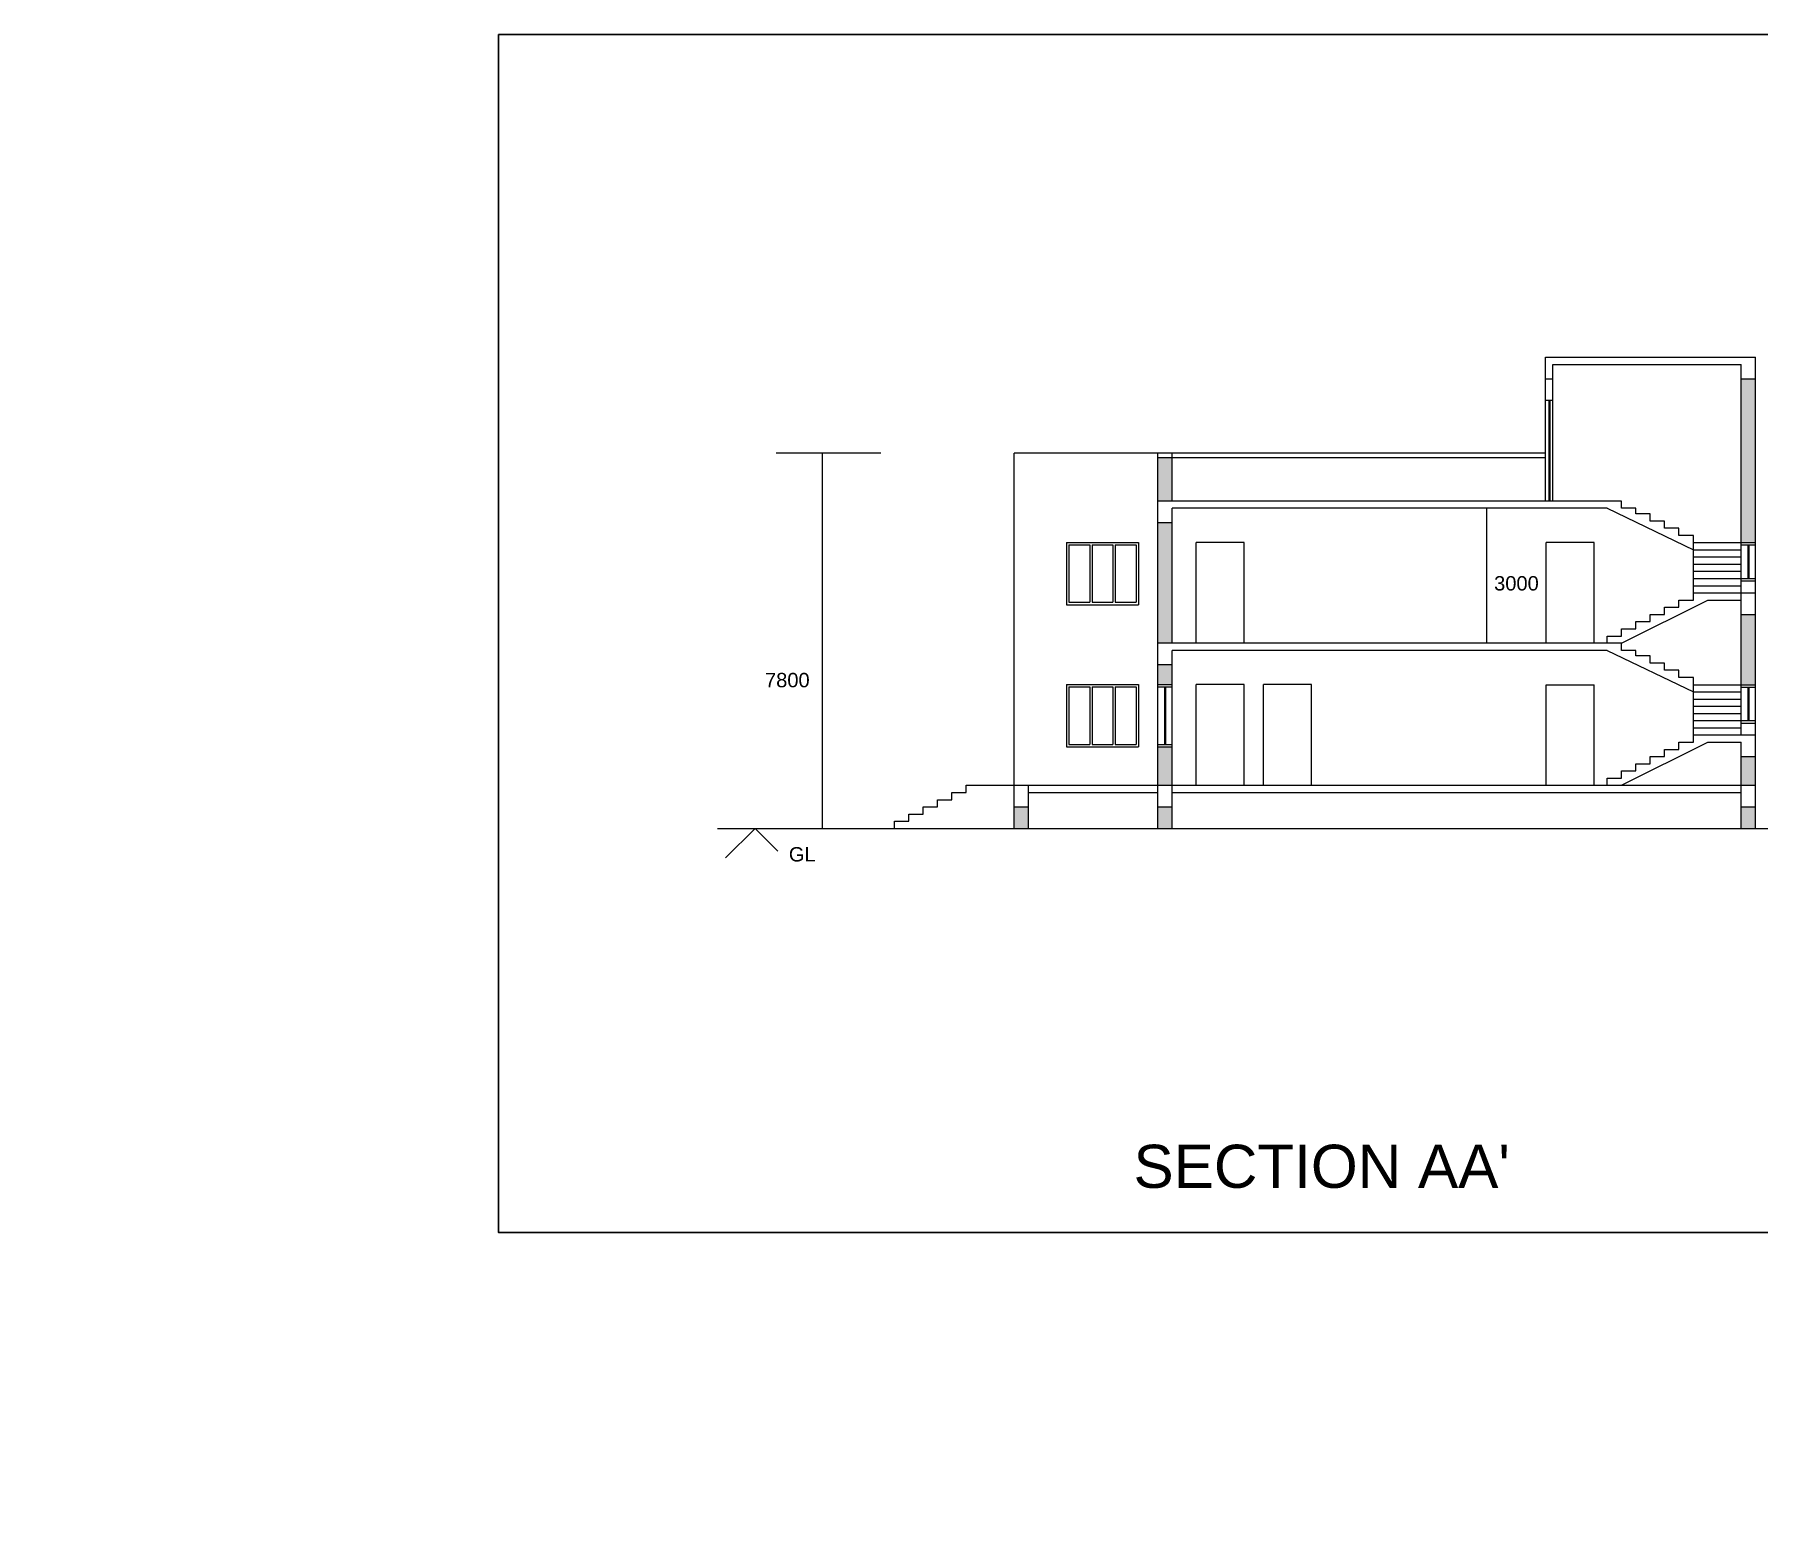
# Model space of a CAD drawing. Header units: metres. Extents: x 3586 to 7307, y 3108 to 6437.
# Drawn here: x 3950.34 to 3986.32, y 3230.61 to 3261.67 of the extents above; entities that cross this region are included whole.
import ezdxf

# ---------------------------------------------------------------- set-up
doc = ezdxf.new("R2010")
doc.units = ezdxf.units.M
doc.linetypes.add('DASHED', pattern=[0.75, 0.5, -0.25])
for name, color, linetype in [('PDF2_0', 7, 'Continuous'), ('section line', 20, 'DASHED'), ('wall', 7, 'Continuous'), ('window', 140, 'Continuous')]:
    doc.layers.add(name, color=color, linetype=linetype)
doc.styles.get("Standard").update_dxf_attribs({"font": 'arial.ttf'})

msp = doc.modelspace()

# ---------------------------------------------------------------- hatches: boundary and pattern name
at = {"layer": 'wall'}
h = msp.add_hatch(dxfattribs=at)
h.set_pattern_fill('ANSI35', color=256, scale=0.05)
h.paths.add_polyline_path([(3848.167, 3244.318), (3847.867, 3244.318), (3847.867, 3242.318), (3847.017, 3242.318), (3847.017, 3242.018), (3848.167, 3242.018)])
h.paths.add_polyline_path([(3852.152, 3245.618), (3850.231, 3245.618), (3850.231, 3245.318), (3852.152, 3245.318)])
h.paths.add_polyline_path([(3851.467, 3245.965), (3851.167, 3245.965), (3851.167, 3245.618), (3851.467, 3245.618)])
h.paths.add_polyline_path([(3851.467, 3247.368), (3851.426, 3247.368), (3851.426, 3247.367), (3851.301, 3247.367), (3851.167, 3247.368), (3851.167, 3246.965), (3851.467, 3246.965)])
h.paths.add_polyline_path([(3851.467, 3249.264), (3851.167, 3249.264), (3851.167, 3248.868), (3851.467, 3248.868)])
h.paths.add_polyline_path([(3851.467, 3250.618), (3851.167, 3250.618), (3851.167, 3250.264), (3851.467, 3250.264)])
h.paths.add_polyline_path([(3852.152, 3250.918), (3849.167, 3250.918), (3849.167, 3250.618), (3852.152, 3250.618)])
h.paths.add_polyline_path([(3849.167, 3250.918), (3848.231, 3250.921), (3848.231, 3250.618), (3849.167, 3250.618)])
h.paths.add_polyline_path([(3842.167, 3247.118), (3841.867, 3247.118), (3841.867, 3245.618), (3842.167, 3245.618)])
h.paths.add_polyline_path([(3837.367, 3245.965), (3837.067, 3245.965), (3837.067, 3245.618), (3837.367, 3245.618)])
h.paths.add_polyline_path([(3837.367, 3248.418), (3837.067, 3248.418), (3837.067, 3246.965), (3837.367, 3246.965)])
h.paths.add_polyline_path([(3916.648, 3245.142), (3915.359, 3245.142), (3915.359, 3250.442), (3915.059, 3250.442), (3915.059, 3245.142), (3913.77, 3245.142), (3913.77, 3244.842), (3916.648, 3244.842)])
h.paths.add_polyline_path([(3913.07, 3245.142), (3912.414, 3245.142), (3912.414, 3244.842), (3913.07, 3244.842)])
h.paths.add_polyline_path([(3912.014, 3245.142), (3910.943, 3245.142), (3910.943, 3244.842), (3912.014, 3244.842)])
h.paths.add_polyline_path([(3910.243, 3245.142), (3908.656, 3245.142), (3908.656, 3244.975), (3908.589, 3244.975), (3908.589, 3245.075), (3908.623, 3245.075), (3908.623, 3245.092, 0.013524), (3908.621, 3245.142), (3908.559, 3245.142), (3908.559, 3244.842), (3910.243, 3244.842)])
h.paths.add_polyline_path([(3907.259, 3245.142), (3904.759, 3245.142), (3904.759, 3247.342), (3905.616, 3247.342), (3905.616, 3247.642), (3904.759, 3247.642), (3904.759, 3250.142), (3905.55, 3250.142), (3905.55, 3250.442), (3904.459, 3250.442), (3904.459, 3244.842), (3907.259, 3244.842)])
h.paths.add_polyline_path([(3907.559, 3246.342), (3907.259, 3246.342), (3907.259, 3245.142), (3907.559, 3245.142)])
h.paths.add_polyline_path([(3921.659, 3246.142), (3921.359, 3246.142), (3921.359, 3245.142), (3919.85, 3245.142), (3919.85, 3244.842), (3921.659, 3244.842)])
h.paths.add_polyline_path([(3922.344, 3245.142), (3921.659, 3245.142), (3921.659, 3244.842), (3922.344, 3244.842)])
h.paths.add_polyline_path([(3921.659, 3250.442), (3919.359, 3250.442), (3919.359, 3250.142), (3921.359, 3250.142), (3921.359, 3249.142), (3921.659, 3249.142)])
h.paths.add_polyline_path([(3922.344, 3250.442), (3921.659, 3250.442), (3921.659, 3250.142), (3922.344, 3250.142)])
h.paths.add_polyline_path([(3922.732, 3253.358), (3922.432, 3253.358), (3922.432, 3251.267), (3922.732, 3251.267)])
h.paths.add_polyline_path([(3919.359, 3250.442), (3918.424, 3250.442), (3918.424, 3250.142), (3919.359, 3250.142)])
h.paths.add_polyline_path([(3914.059, 3250.442), (3912.459, 3250.442), (3912.459, 3250.142), (3914.059, 3250.142)])
h.paths.add_polyline_path([(3912.059, 3250.442), (3910.559, 3250.442), (3910.559, 3250.916), (3910.259, 3250.916), (3910.259, 3250.442), (3907.659, 3250.442), (3907.659, 3250.142), (3912.059, 3250.142)])
h.paths.add_polyline_path([(3910.559, 3251.585), (3910.259, 3251.585), (3910.259, 3250.916), (3910.559, 3250.916)])
h.paths.add_polyline_path([(3910.559, 3254.228), (3910.259, 3254.228), (3910.259, 3253.085), (3910.559, 3253.085)])
h.paths.add_polyline_path([(3911.059, 3254.528), (3907.659, 3254.528), (3907.659, 3254.228), (3911.059, 3254.228)])
h.paths.add_polyline_path([(3916.648, 3254.528), (3912.459, 3254.528), (3912.459, 3254.228), (3916.648, 3254.228)])
h.paths.add_polyline_path([(3917.959, 3254.528), (3916.648, 3254.528), (3916.648, 3254.228), (3917.959, 3254.228)])
h.paths.add_polyline_path([(3907.259, 3250.442), (3906.25, 3250.442), (3906.25, 3250.142), (3907.259, 3250.142)], flags=16)
h.paths.add_polyline_path([(3907.559, 3250.145), (3907.259, 3250.145), (3907.259, 3250.142), (3907.259, 3247.642), (3906.616, 3247.642), (3906.616, 3247.475), (3906.616, 3247.342), (3907.559, 3247.342)])
h.paths.add_polyline_path([(3918.359, 3258.528), (3918.059, 3258.528), (3918.059, 3254.528), (3918.359, 3254.528)])
h.paths.add_polyline_path([(3918.024, 3258.828), (3916.648, 3258.828), (3916.648, 3258.528), (3918.024, 3258.528)])
h.paths.add_polyline_path([(3916.648, 3256.269), (3915.359, 3256.269), (3915.359, 3258.528), (3915.717, 3258.528), (3915.717, 3258.828), (3913.587, 3258.828), (3913.587, 3258.528), (3915.059, 3258.528), (3915.059, 3255.969), (3916.648, 3255.969)])
h.paths.add_polyline_path([(3917.059, 3256.269), (3916.648, 3256.269), (3916.648, 3255.969), (3917.059, 3255.969)])
h.paths.add_polyline_path([(3916.648, 3258.828), (3916.417, 3258.828), (3916.417, 3258.528), (3916.648, 3258.528)], flags=17)
h.paths.add_polyline_path([(3912.014, 3258.828), (3910.181, 3258.828), (3910.181, 3258.528), (3912.014, 3258.528)])
h.paths.add_polyline_path([(3912.887, 3258.828), (3912.414, 3258.828), (3912.414, 3258.528), (3912.887, 3258.528)])
h.paths.add_polyline_path([(3909.481, 3258.828), (3907.659, 3258.828), (3907.659, 3258.528), (3909.481, 3258.528)])
h.paths.add_polyline_path([(3907.559, 3258.528), (3907.259, 3258.528), (3907.259, 3257.821), (3907.559, 3257.821)])
h.paths.add_polyline_path([(3907.559, 3256.321), (3907.259, 3256.321), (3907.259, 3254.528), (3907.559, 3254.528)])
h.paths.add_polyline_path([(3974.088, 3248.523), (3973.788, 3248.523), (3973.788, 3248.112), (3974.088, 3248.112)])
h.paths.add_polyline_path([(3974.088, 3246.812), (3973.788, 3246.812), (3973.788, 3246.008), (3974.088, 3246.008)])
h.paths.add_polyline_path([(3974.088, 3245.558), (3973.788, 3245.558), (3973.788, 3245.108), (3974.088, 3245.108)])
h.paths.add_polyline_path([(3971.088, 3245.558), (3970.788, 3245.558), (3970.788, 3245.108), (3971.088, 3245.108)])
h.paths.add_polyline_path([(3974.088, 3251.488), (3973.788, 3251.488), (3973.788, 3248.973), (3974.088, 3248.973)])
h.paths.add_polyline_path([(3974.088, 3252.838), (3973.788, 3252.838), (3973.788, 3251.938), (3974.088, 3251.938)])
h.paths.add_polyline_path([(3986.261, 3254.488), (3985.961, 3254.488), (3985.961, 3251.073), (3986.261, 3251.073)])
h.paths.add_polyline_path([(3986.261, 3249.573), (3985.961, 3249.573), (3985.961, 3248.108), (3986.261, 3248.108)])
h.paths.add_polyline_path([(3986.261, 3246.608), (3985.961, 3246.608), (3985.961, 3246.008), (3986.261, 3246.008)])
h.paths.add_polyline_path([(3986.261, 3245.558), (3985.961, 3245.558), (3985.961, 3245.108), (3986.261, 3245.108)])
h.paths.add_polyline_path([(3837.662, 3214.728), (3837.362, 3214.728), (3837.362, 3212.178), (3837.662, 3212.178)])
h.paths.add_polyline_path([(3840.212, 3214.728), (3839.912, 3214.728), (3839.912, 3212.178), (3840.212, 3212.178)])
h.paths.add_polyline_path([(3841.952, 3214.728), (3841.652, 3214.728), (3841.652, 3212.178), (3841.952, 3212.178)])
h.paths.add_polyline_path([(3846.032, 3214.728), (3845.732, 3214.728), (3845.732, 3212.178), (3846.032, 3212.178)])
h.paths.add_polyline_path([(3846.032, 3211.728), (3845.732, 3211.728), (3845.732, 3209.178), (3846.032, 3209.178)])
h.paths.add_polyline_path([(3837.662, 3211.728), (3837.362, 3211.728), (3837.362, 3209.178), (3837.662, 3209.178)])
h.paths.add_polyline_path([(3851.332, 3211.278), (3851.332, 3211.728), (3851.032, 3211.728), (3851.032, 3209.178), (3851.332, 3209.178)])
h.paths.add_polyline_path([(3854.632, 3211.728), (3854.332, 3211.728), (3854.332, 3209.178), (3854.632, 3209.178)])
h.paths.add_polyline_path([(3851.332, 3212.778), (3851.032, 3212.778), (3851.032, 3212.178), (3851.332, 3212.178)])
h.paths.add_polyline_path([(3851.332, 3214.728), (3851.032, 3214.728), (3851.032, 3214.273), (3851.332, 3214.273)])
h.paths.add_polyline_path([(3851.332, 3215.928), (3851.032, 3215.928), (3851.032, 3215.178), (3851.332, 3215.178)])
h.paths.add_polyline_path([(3854.632, 3208.728), (3854.332, 3208.728), (3854.332, 3208.278), (3854.632, 3208.278)])
h.paths.add_polyline_path([(3851.332, 3208.728), (3851.032, 3208.728), (3851.032, 3208.278), (3851.332, 3208.278)])
h.paths.add_polyline_path([(3846.032, 3208.728), (3845.732, 3208.728), (3845.732, 3208.278), (3846.032, 3208.278)])
h.paths.add_polyline_path([(3841.952, 3208.728), (3841.652, 3208.728), (3841.652, 3208.278), (3841.952, 3208.278)])
h.paths.add_polyline_path([(3840.212, 3208.728), (3839.912, 3208.728), (3839.912, 3208.278), (3840.212, 3208.278)])
h.paths.add_polyline_path([(3837.662, 3208.728), (3837.362, 3208.728), (3837.362, 3208.278), (3837.662, 3208.278)])

# ---------------------------------------------------------------- linework, layer by layer
at = {"layer": 'PDF2_0', "lineweight": 30}
msp.add_lwpolyline([(3960.029, 3261.674), (3995.028, 3261.674), (3995.028, 3236.677), (3960.029, 3236.677)], close=True, dxfattribs=at)
at = {"layer": 'wall'}
for p, q in [((3981.878, 3251.938), (3981.878, 3254.938)), ((3981.878, 3254.938), (3986.261, 3254.938)), ((3986.261, 3245.108), (3986.261, 3254.938)), ((3981.878, 3254.488), (3982.028, 3254.488)), ((3982.028, 3251.938), (3982.028, 3254.788)), ((3982.028, 3254.788), (3985.961, 3254.788)), ((3985.961, 3247.058), (3985.961, 3254.788)), ((3985.961, 3254.488), (3986.261, 3254.488)), ((3982.028, 3254.038), (3981.878, 3254.038)), ((3981.943, 3254.038), (3981.943, 3251.938)), ((3981.963, 3254.038), (3981.963, 3251.938)), ((3968.004, 3252.938), (3965.82, 3252.938)), ((3966.78, 3252.938), (3966.78, 3245.108)), ((3970.788, 3245.108), (3970.788, 3252.938)), ((3981.878, 3252.938), (3970.788, 3252.938)), ((3973.788, 3251.938), (3973.788, 3252.938)), ((3981.878, 3252.838), (3973.788, 3252.838)), ((3974.088, 3251.938), (3974.088, 3252.938)), ((3973.788, 3245.108), (3973.788, 3251.938)), ((3983.161, 3251.938), (3973.788, 3251.938)), ((3974.088, 3248.973), (3974.088, 3251.788)), ((3983.161, 3251.788), (3974.088, 3251.788)), ((3980.647, 3251.788), (3980.647, 3248.973)), ((3983.461, 3251.938), (3983.161, 3251.938)), ((3983.161, 3251.788), (3984.961, 3250.923)), ((3983.461, 3251.788), (3983.461, 3251.938)), ((3983.761, 3251.788), (3983.461, 3251.788)), ((3983.761, 3251.673), (3983.761, 3251.788)), ((3984.061, 3251.673), (3983.761, 3251.673)), ((3984.061, 3251.523), (3984.061, 3251.673)), ((3974.088, 3251.488), (3973.788, 3251.488)), ((3984.361, 3251.523), (3984.061, 3251.523)), ((3984.361, 3251.373), (3984.361, 3251.523)), ((3984.661, 3251.373), (3984.361, 3251.373)), ((3984.661, 3251.223), (3984.661, 3251.373)), ((3974.585, 3248.973), (3974.585, 3251.077)), ((3975.588, 3251.077), (3974.585, 3251.077)), ((3975.588, 3248.973), (3975.588, 3251.077)), ((3981.888, 3248.973), (3981.888, 3251.073)), ((3982.888, 3251.073), (3981.888, 3251.073)), ((3982.888, 3248.973), (3982.888, 3251.073)), ((3984.961, 3251.223), (3984.661, 3251.223)), ((3984.961, 3251.073), (3984.961, 3251.223)), ((3984.961, 3251.073), (3985.961, 3251.073)), ((3984.961, 3250.023), (3984.961, 3251.073)), ((3984.961, 3250.923), (3985.961, 3250.923)), ((3984.961, 3250.773), (3985.961, 3250.773)), ((3984.961, 3250.623), (3985.961, 3250.623)), ((3984.961, 3250.473), (3985.961, 3250.473)), ((3984.961, 3250.323), (3985.961, 3250.323)), ((3984.961, 3250.173), (3985.961, 3250.173)), ((3983.461, 3248.973), (3985.261, 3249.873)), ((3984.661, 3249.723), (3984.661, 3249.873)), ((3984.661, 3249.873), (3984.961, 3249.873)), ((3984.961, 3249.873), (3984.961, 3250.023)), ((3984.961, 3250.023), (3986.261, 3250.023)), ((3985.261, 3249.873), (3985.961, 3249.873)), ((3984.061, 3249.423), (3984.061, 3249.573)), ((3984.061, 3249.573), (3984.361, 3249.573)), ((3984.361, 3249.573), (3984.361, 3249.723)), ((3984.361, 3249.723), (3984.661, 3249.723)), ((3985.961, 3249.573), (3986.261, 3249.573)), ((3983.161, 3248.973), (3983.161, 3249.123)), ((3983.161, 3249.123), (3983.461, 3249.123)), ((3983.461, 3249.123), (3983.461, 3249.273)), ((3983.461, 3249.273), (3983.761, 3249.273)), ((3983.761, 3249.273), (3983.761, 3249.423)), ((3983.761, 3249.423), (3984.061, 3249.423)), ((3983.161, 3248.973), (3973.788, 3248.973)), ((3974.088, 3245.108), (3974.088, 3248.823)), ((3983.161, 3248.823), (3974.088, 3248.823)), ((3983.461, 3248.973), (3983.161, 3248.973)), ((3983.161, 3248.823), (3984.961, 3247.958)), ((3983.461, 3248.823), (3983.461, 3248.973)), ((3983.761, 3248.823), (3983.461, 3248.823)), ((3983.761, 3248.708), (3983.761, 3248.823)), ((3974.088, 3248.523), (3973.788, 3248.523)), ((3984.061, 3248.708), (3983.761, 3248.708)), ((3984.061, 3248.558), (3984.061, 3248.708)), ((3984.361, 3248.558), (3984.061, 3248.558)), ((3984.361, 3248.408), (3984.361, 3248.558)), ((3984.661, 3248.408), (3984.361, 3248.408)), ((3984.661, 3248.258), (3984.661, 3248.408)), ((3974.585, 3246.008), (3974.585, 3248.112)), ((3975.588, 3248.112), (3974.585, 3248.112)), ((3975.588, 3246.008), (3975.588, 3248.112)), ((3975.988, 3246.008), (3975.988, 3248.112)), ((3976.992, 3248.112), (3975.988, 3248.112)), ((3976.992, 3246.008), (3976.992, 3248.112)), ((3981.888, 3248.108), (3982.888, 3248.108)), ((3981.888, 3246.008), (3981.888, 3248.108)), ((3982.888, 3246.008), (3982.888, 3248.108)), ((3984.961, 3248.258), (3984.661, 3248.258)), ((3984.961, 3248.108), (3984.961, 3248.258)), ((3984.961, 3248.108), (3985.961, 3248.108)), ((3984.961, 3247.058), (3984.961, 3248.108)), ((3984.961, 3247.958), (3985.961, 3247.958)), ((3984.961, 3247.808), (3985.961, 3247.808)), ((3984.961, 3247.658), (3985.961, 3247.658)), ((3984.961, 3247.508), (3985.961, 3247.508)), ((3984.961, 3247.358), (3985.961, 3247.358)), ((3984.961, 3247.208), (3985.961, 3247.208)), ((3984.961, 3246.908), (3984.961, 3247.058)), ((3984.961, 3247.058), (3986.261, 3247.058)), ((3983.461, 3246.008), (3985.261, 3246.908)), ((3984.061, 3246.458), (3984.061, 3246.608)), ((3984.061, 3246.608), (3984.361, 3246.608)), ((3984.361, 3246.608), (3984.361, 3246.758)), ((3984.361, 3246.758), (3984.661, 3246.758)), ((3984.661, 3246.758), (3984.661, 3246.908)), ((3984.661, 3246.908), (3984.961, 3246.908)), ((3985.261, 3246.908), (3985.961, 3246.908)), ((3985.961, 3245.108), (3985.961, 3246.908)), ((3985.961, 3246.608), (3986.261, 3246.608)), ((3983.461, 3246.158), (3983.461, 3246.308)), ((3983.461, 3246.308), (3983.761, 3246.308)), ((3983.761, 3246.308), (3983.761, 3246.458)), ((3983.761, 3246.458), (3984.061, 3246.458)), ((3969.488, 3245.708), (3969.488, 3245.858)), ((3969.488, 3245.858), (3969.788, 3245.858)), ((3969.788, 3246.008), (3986.261, 3246.008)), ((3969.788, 3245.858), (3969.788, 3246.008)), ((3971.088, 3245.108), (3971.088, 3246.008)), ((3971.088, 3245.858), (3973.788, 3245.858)), ((3974.088, 3245.858), (3985.961, 3245.858)), ((3983.161, 3246.008), (3983.161, 3246.158)), ((3983.161, 3246.158), (3983.461, 3246.158)), ((3968.888, 3245.408), (3968.888, 3245.558)), ((3968.888, 3245.558), (3969.188, 3245.558)), ((3969.188, 3245.558), (3969.188, 3245.708)), ((3969.188, 3245.708), (3969.488, 3245.708)), ((3970.788, 3245.558), (3971.088, 3245.558)), ((3973.788, 3245.558), (3974.088, 3245.558)), ((3985.961, 3245.558), (3986.261, 3245.558)), ((3968.288, 3245.108), (3968.288, 3245.258)), ((3968.288, 3245.258), (3968.588, 3245.258)), ((3968.588, 3245.258), (3968.588, 3245.408)), ((3968.588, 3245.408), (3968.888, 3245.408)), ((3964.596, 3245.108), (3989.954, 3245.108)), ((3965.38, 3245.108), (3964.766, 3244.496)), ((3965.38, 3245.108), (3965.853, 3244.633)), ((3968.288, 3245.108), (3985.961, 3245.108)), ((3985.961, 3245.108), (3986.261, 3245.108))]:
    msp.add_line(p, q, dxfattribs=at)
at = {"layer": 'window'}
for p, q in [((3971.881, 3251.077), (3973.381, 3251.077)), ((3971.881, 3251.077), (3971.881, 3249.777)), ((3971.931, 3251.027), (3972.364, 3251.027)), ((3971.931, 3251.027), (3971.931, 3249.827)), ((3972.364, 3251.027), (3972.364, 3249.827)), ((3972.414, 3251.027), (3972.849, 3251.027)), ((3972.414, 3251.027), (3972.414, 3249.827)), ((3972.849, 3251.027), (3972.849, 3249.827)), ((3972.899, 3251.027), (3973.331, 3251.027)), ((3972.899, 3251.027), (3972.899, 3249.827)), ((3973.331, 3251.027), (3973.331, 3249.827)), ((3973.381, 3251.077), (3973.381, 3249.777)), ((3985.961, 3251.073), (3986.261, 3251.073)), ((3985.961, 3251.023), (3986.261, 3251.023)), ((3986.101, 3251.023), (3986.101, 3250.323)), ((3986.121, 3251.023), (3986.121, 3250.323)), ((3985.961, 3250.323), (3986.261, 3250.323)), ((3985.961, 3250.273), (3986.261, 3250.273)), ((3971.931, 3249.827), (3972.364, 3249.827)), ((3972.414, 3249.827), (3972.849, 3249.827)), ((3972.899, 3249.827), (3973.331, 3249.827)), ((3971.881, 3249.777), (3973.381, 3249.777)), ((3971.881, 3248.112), (3973.381, 3248.112)), ((3971.881, 3248.112), (3971.881, 3246.812)), ((3971.931, 3248.062), (3972.364, 3248.062)), ((3971.931, 3248.062), (3971.931, 3246.862)), ((3972.364, 3248.062), (3972.364, 3246.862)), ((3972.414, 3248.062), (3972.849, 3248.062)), ((3972.414, 3248.062), (3972.414, 3246.862)), ((3972.849, 3248.062), (3972.849, 3246.862)), ((3972.899, 3248.062), (3973.331, 3248.062)), ((3972.899, 3248.062), (3972.899, 3246.862)), ((3973.331, 3248.062), (3973.331, 3246.862)), ((3973.381, 3248.112), (3973.381, 3246.812)), ((3973.788, 3248.112), (3974.088, 3248.112)), ((3973.788, 3248.062), (3974.088, 3248.062)), ((3973.928, 3248.062), (3973.928, 3246.862)), ((3973.948, 3248.062), (3973.948, 3246.862)), ((3985.961, 3248.108), (3986.261, 3248.108)), ((3985.961, 3248.058), (3986.261, 3248.058)), ((3986.101, 3248.058), (3986.101, 3247.358)), ((3986.121, 3248.058), (3986.121, 3247.358)), ((3985.961, 3247.358), (3986.261, 3247.358)), ((3985.961, 3247.308), (3986.261, 3247.308)), ((3971.881, 3246.812), (3973.381, 3246.812)), ((3971.931, 3246.862), (3972.364, 3246.862)), ((3972.414, 3246.862), (3972.849, 3246.862)), ((3972.899, 3246.862), (3973.331, 3246.862)), ((3973.788, 3246.862), (3974.088, 3246.862)), ((3973.788, 3246.812), (3974.088, 3246.812))]:
    msp.add_line(p, q, dxfattribs=at)

# ---------------------------------------------------------------- texts
at = {"layer": 'section line', "insert": (3973.278, 3238.509), "char_height": 0.9, "attachment_point": 1}
msp.add_mtext_dynamic_manual_height_columns("{\\C0;SECTION AA'}", width=12.28555, gutter_width=12.5, heights=[0], dxfattribs=at)
at = {"layer": 'wall', "char_height": 0.3, "attachment_point": 1}
for s, width, insert in [('3000', 0.60734, (3980.803, 3250.373)), ('7800', 2.28378, (3965.588, 3248.354)), ('GL', 2.12846, (3966.086, 3244.719))]:
    msp.add_mtext_dynamic_manual_height_columns(s, width=width, gutter_width=12.5, heights=[0], dxfattribs=dict(at, insert=insert))

doc.saveas('drawing.dxf')
